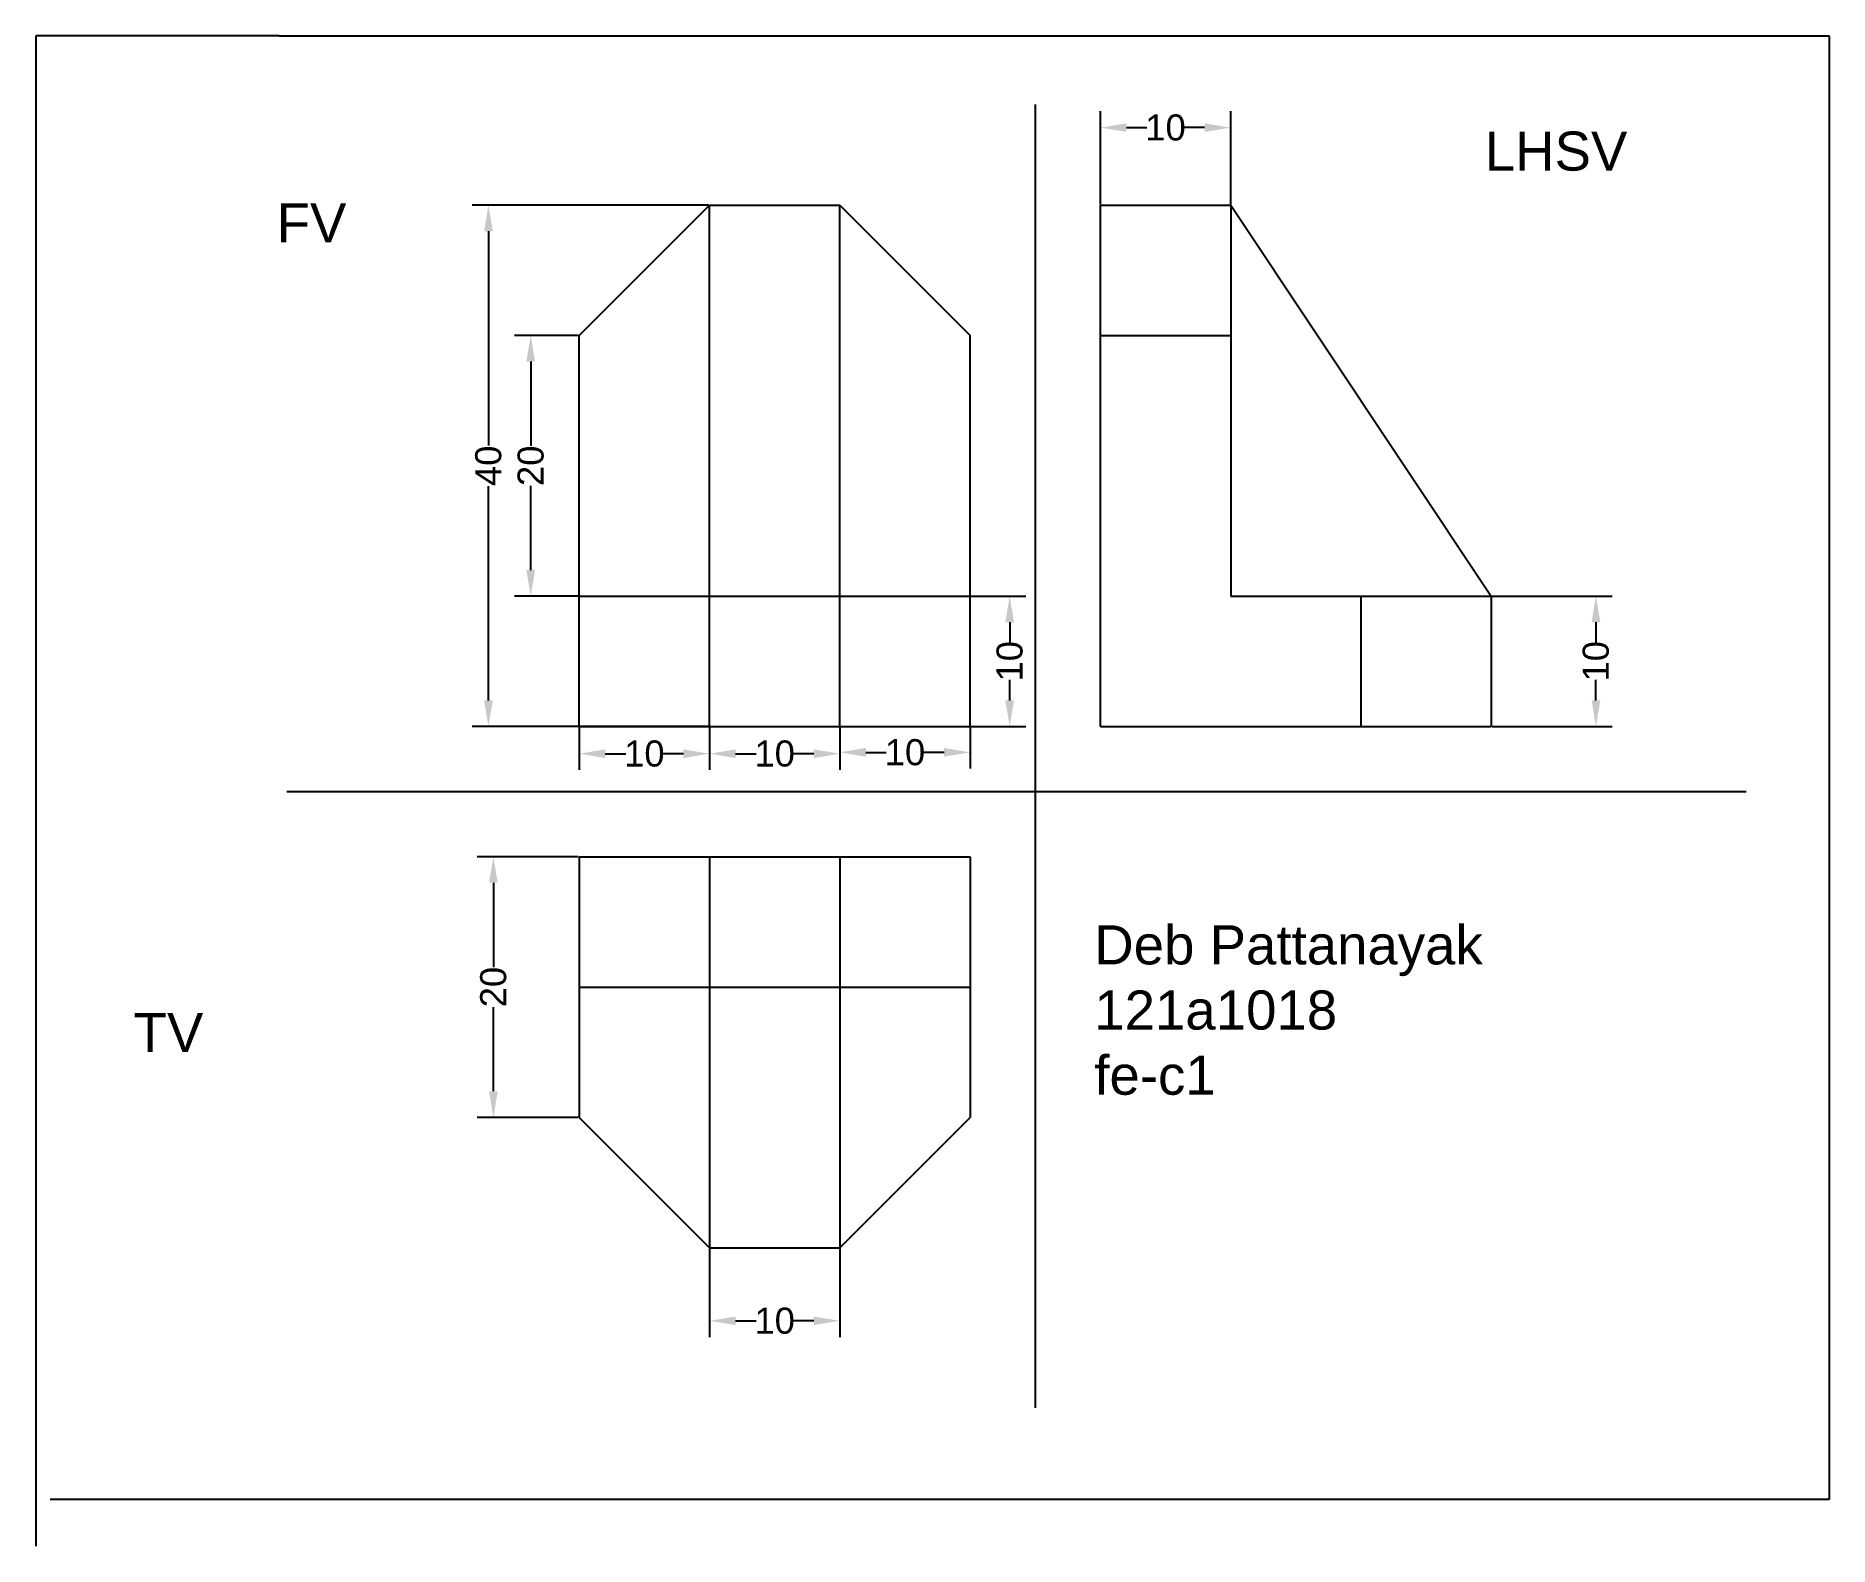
# Model space of a CAD drawing. Header units: millimetres. Extents: x -37 to 101, y -60 to 55.
import ezdxf

# ---------------------------------------------------------------- set-up
doc = ezdxf.new("R2010")
doc.units = ezdxf.units.MM
doc.header["$MEASUREMENT"] = 0
doc.styles.get("Standard").update_dxf_attribs({"font": 'arial.ttf'})
doc.dimstyles.get("Standard").update_dxf_attribs({"dimtxt": 2, "dimasz": 2, "dimexe": 1.25, "dimexo": 0.0625, "dimgap": 0.09, "dimtad": 0, "dimdec": 0, "dimzin": 0, "dimdsep": 46, "dimtxsty": 'Standard', "dimcen": 0.09, "dimadec": 0, "dimazin": 0, "dimtfac": 1, "dimtdec": 0, "dimtofl": 0, "dimtmove": 0, "dimatfit": 3, "dimfxl": 1, "dimtolj": 1, "dimtzin": 0, "dimarcsym": 0})

# ---------------------------------------------------------------- blocks, each defined once
blk = doc.blocks.new('*D1')
at = {"color": 0, "lineweight": -2, "transparency": 16777216}
for p, q in [((4.97, -7.51), (-2.8, -7.51)), ((-1.55, -9.51), (-1.55, -15.97)), ((-1.55, -25.51), (-1.55, -19.04)), ((4.97, -27.51), (-2.8, -27.51))]:
    blk.add_line(p, q, dxfattribs=at)
at = {"color": 0, "transparency": 16777216}
for points in [[(-1.88, -9.51), (-1.21, -9.51), (-1.55, -7.51)], [(-1.88, -25.51), (-1.21, -25.51), (-1.55, -27.51)]]:
    blk.add_solid(points, dxfattribs=at)
at = {"layer": 'Defpoints', "color": 0, "transparency": 16777216}
for p in [(5.04, -7.51), (-1.55, -27.51), (5.04, -27.51)]:
    blk.add_point(p, dxfattribs=at)
at = {"color": 0, "transparency": 16777216, "insert": (-1.55, -17.51), "char_height": 2, "attachment_point": 5, "rotation": 90}
blk.add_mtext('\\A1;20', dxfattribs=at)
blk = doc.blocks.new('*D2')
at = {"color": 0, "lineweight": -2, "transparency": 16777216}
for p, q in [((15.04, -37.57), (15.04, -44.37)), ((25.04, -37.57), (25.04, -44.37)), ((17.04, -43.12), (18.61, -43.12)), ((23.04, -43.12), (21.46, -43.12))]:
    blk.add_line(p, q, dxfattribs=at)
at = {"color": 0, "transparency": 16777216}
for points in [[(17.04, -42.79), (17.04, -43.45), (15.04, -43.12)], [(23.04, -42.79), (23.04, -43.45), (25.04, -43.12)]]:
    blk.add_solid(points, dxfattribs=at)
at = {"layer": 'Defpoints', "color": 0, "transparency": 16777216}
for p in [(15.04, -37.51), (25.04, -37.51), (25.04, -43.12)]:
    blk.add_point(p, dxfattribs=at)
at = {"color": 0, "transparency": 16777216, "insert": (20.04, -43.12), "char_height": 2, "attachment_point": 5}
blk.add_mtext('\\A1;10', dxfattribs=at)
blk = doc.blocks.new('*D3')
at = {"color": 0, "lineweight": -2, "transparency": 16777216}
for p, q in [((14.97, 42.49), (-3.18, 42.49)), ((-1.93, 40.49), (-1.93, 24.05)), ((-1.93, 4.49), (-1.93, 20.93)), ((14.97, 2.49), (-3.18, 2.49))]:
    blk.add_line(p, q, dxfattribs=at)
at = {"color": 0, "transparency": 16777216}
for points in [[(-2.26, 40.49), (-1.59, 40.49), (-1.93, 42.49)], [(-2.26, 4.49), (-1.59, 4.49), (-1.93, 2.49)]]:
    blk.add_solid(points, dxfattribs=at)
at = {"layer": 'Defpoints', "color": 0, "transparency": 16777216}
for p in [(-1.93, 42.49), (15.04, 42.49), (15.04, 2.49)]:
    blk.add_point(p, dxfattribs=at)
at = {"color": 0, "transparency": 16777216, "insert": (-1.93, 22.49), "char_height": 2, "attachment_point": 5, "rotation": 90}
blk.add_mtext('\\A1;40', dxfattribs=at)
blk = doc.blocks.new('*D4')
at = {"color": 0, "lineweight": -2, "transparency": 16777216}
for p, q in [((45.04, 42.55), (45.04, 49.69)), ((55.04, 42.55), (55.04, 49.69)), ((47.04, 48.44), (48.61, 48.44)), ((53.04, 48.44), (51.46, 48.44))]:
    blk.add_line(p, q, dxfattribs=at)
at = {"color": 0, "transparency": 16777216}
for points in [[(47.04, 48.77), (47.04, 48.11), (45.04, 48.44)], [(53.04, 48.77), (53.04, 48.11), (55.04, 48.44)]]:
    blk.add_solid(points, dxfattribs=at)
at = {"layer": 'Defpoints', "color": 0, "transparency": 16777216}
for p in [(55.04, 48.44), (45.04, 42.49), (55.04, 42.49)]:
    blk.add_point(p, dxfattribs=at)
at = {"color": 0, "transparency": 16777216, "insert": (50.04, 48.44), "char_height": 2, "attachment_point": 5}
blk.add_mtext('\\A1;10', dxfattribs=at)
blk = doc.blocks.new('*D5')
at = {"color": 0, "lineweight": -2, "transparency": 16777216}
for p, q in [((75.1, 12.49), (84.32, 12.49)), ((83.07, 10.49), (83.07, 8.92)), ((83.07, 4.49), (83.07, 6.07)), ((75.1, 2.49), (84.32, 2.49))]:
    blk.add_line(p, q, dxfattribs=at)
at = {"color": 0, "transparency": 16777216}
for points in [[(82.74, 10.49), (83.41, 10.49), (83.07, 12.49)], [(82.74, 4.49), (83.41, 4.49), (83.07, 2.49)]]:
    blk.add_solid(points, dxfattribs=at)
at = {"layer": 'Defpoints', "color": 0, "transparency": 16777216}
for p in [(75.04, 12.49), (75.04, 2.49), (83.07, 2.49)]:
    blk.add_point(p, dxfattribs=at)
at = {"color": 0, "transparency": 16777216, "insert": (83.07, 7.49), "char_height": 2, "attachment_point": 5, "rotation": 90}
blk.add_mtext('\\A1;10', dxfattribs=at)
blk = doc.blocks.new('*D6')
at = {"color": 0, "lineweight": -2, "transparency": 16777216}
for p, q in [((5.04, 2.43), (5.04, -0.85)), ((15.04, 2.43), (15.04, -0.85)), ((7.04, 0.4), (8.61, 0.4)), ((13.04, 0.4), (11.46, 0.4))]:
    blk.add_line(p, q, dxfattribs=at)
at = {"color": 0, "transparency": 16777216}
for points in [[(7.04, 0.73), (7.04, 0.06), (5.04, 0.4)], [(13.04, 0.73), (13.04, 0.06), (15.04, 0.4)]]:
    blk.add_solid(points, dxfattribs=at)
at = {"layer": 'Defpoints', "color": 0, "transparency": 16777216}
for p in [(5.04, 2.49), (15.04, 2.49), (15.04, 0.4)]:
    blk.add_point(p, dxfattribs=at)
at = {"color": 0, "transparency": 16777216, "insert": (10.04, 0.4), "char_height": 2, "attachment_point": 5}
blk.add_mtext('\\A1;10', dxfattribs=at)
blk = doc.blocks.new('*D7')
at = {"color": 0, "lineweight": -2, "transparency": 16777216}
for p, q in [((15.04, 2.43), (15.04, -0.85)), ((25.04, 2.43), (25.04, -0.85)), ((17.04, 0.4), (18.61, 0.4)), ((23.04, 0.4), (21.46, 0.4))]:
    blk.add_line(p, q, dxfattribs=at)
at = {"color": 0, "transparency": 16777216}
for points in [[(17.04, 0.73), (17.04, 0.06), (15.04, 0.4)], [(23.04, 0.73), (23.04, 0.06), (25.04, 0.4)]]:
    blk.add_solid(points, dxfattribs=at)
at = {"layer": 'Defpoints', "color": 0, "transparency": 16777216}
for p in [(15.04, 2.49), (25.04, 2.49), (25.04, 0.4)]:
    blk.add_point(p, dxfattribs=at)
at = {"color": 0, "transparency": 16777216, "insert": (20.04, 0.4), "char_height": 2, "attachment_point": 5}
blk.add_mtext('\\A1;10', dxfattribs=at)
blk = doc.blocks.new('*D8')
at = {"color": 0, "lineweight": -2, "transparency": 16777216}
for p, q in [((25.04, 2.43), (25.04, -0.75)), ((35.04, 2.43), (35.04, -0.75)), ((27.04, 0.5), (28.61, 0.5)), ((33.04, 0.5), (31.46, 0.5))]:
    blk.add_line(p, q, dxfattribs=at)
at = {"color": 0, "transparency": 16777216}
for points in [[(27.04, 0.84), (27.04, 0.17), (25.04, 0.5)], [(33.04, 0.84), (33.04, 0.17), (35.04, 0.5)]]:
    blk.add_solid(points, dxfattribs=at)
at = {"layer": 'Defpoints', "color": 0, "transparency": 16777216}
for p in [(25.04, 2.49), (35.04, 2.49), (35.04, 0.5)]:
    blk.add_point(p, dxfattribs=at)
at = {"color": 0, "transparency": 16777216, "insert": (30.04, 0.5), "char_height": 2, "attachment_point": 5}
blk.add_mtext('\\A1;10', dxfattribs=at)
blk = doc.blocks.new('*D9')
at = {"color": 0, "lineweight": -2, "transparency": 16777216}
for p, q in [((4.97, 32.49), (0.07, 32.49)), ((1.32, 30.49), (1.32, 24.03)), ((1.32, 14.49), (1.32, 20.96)), ((4.97, 12.49), (0.07, 12.49))]:
    blk.add_line(p, q, dxfattribs=at)
at = {"color": 0, "transparency": 16777216}
for points in [[(0.98, 30.49), (1.65, 30.49), (1.32, 32.49)], [(0.98, 14.49), (1.65, 14.49), (1.32, 12.49)]]:
    blk.add_solid(points, dxfattribs=at)
at = {"layer": 'Defpoints', "color": 0, "transparency": 16777216}
for p in [(1.32, 32.49), (5.04, 32.49), (5.04, 12.49)]:
    blk.add_point(p, dxfattribs=at)
at = {"color": 0, "transparency": 16777216, "insert": (1.32, 22.49), "char_height": 2, "attachment_point": 5, "rotation": 90}
blk.add_mtext('\\A1;20', dxfattribs=at)
blk = doc.blocks.new('*D10')
at = {"color": 0, "lineweight": -2, "transparency": 16777216}
for p, q in [((35.1, 12.49), (39.33, 12.49)), ((38.08, 10.49), (38.08, 8.92)), ((38.08, 4.49), (38.08, 6.07)), ((35.1, 2.49), (39.33, 2.49))]:
    blk.add_line(p, q, dxfattribs=at)
at = {"color": 0, "transparency": 16777216}
for points in [[(37.74, 10.49), (38.41, 10.49), (38.08, 12.49)], [(37.74, 4.49), (38.41, 4.49), (38.08, 2.49)]]:
    blk.add_solid(points, dxfattribs=at)
at = {"layer": 'Defpoints', "color": 0, "transparency": 16777216}
for p in [(35.04, 12.49), (35.04, 2.49), (38.08, 2.49)]:
    blk.add_point(p, dxfattribs=at)
at = {"color": 0, "transparency": 16777216, "insert": (38.08, 7.49), "char_height": 2, "attachment_point": 5, "rotation": 90}
blk.add_mtext('\\A1;10', dxfattribs=at)

msp = doc.modelspace()

# ---------------------------------------------------------------- linework, layer by layer
for p, q in [((-18, 55.48), (-36.66, 55.48)), ((-36.66, 55.48), (-36.66, -60.41)), ((-18, 55.48), (100.97, 55.48)), ((100.97, 55.48), (100.97, -56.82)), ((40.04, 50.21), (40.04, -49.79)), ((5.04, 32.49), (15.04, 42.49)), ((15.04, 2.49), (15.04, 42.49)), ((15.04, 42.49), (25.04, 42.49)), ((25.04, 2.49), (25.04, 42.49)), ((25.04, 42.49), (35.04, 32.49)), ((45.04, 2.49), (45.04, 42.49)), ((45.04, 42.49), (55.04, 42.49)), ((55.04, 42.49), (55.04, 12.49)), ((55.04, 42.49), (75.04, 12.49)), ((5.04, 2.49), (5.04, 32.49)), ((35.04, 2.49), (35.04, 32.49)), ((45.04, 32.49), (55.04, 32.49)), ((5.04, 12.49), (35.04, 12.49)), ((55.04, 12.49), (75.04, 12.49)), ((65.04, 12.49), (65.04, 2.49)), ((75.04, 12.49), (75.04, 2.49)), ((5.04, 2.49), (35.04, 2.49)), ((45.04, 2.49), (75.04, 2.49)), ((-17.4, -2.51), (94.6, -2.51)), ((5.04, -7.51), (35.04, -7.51)), ((5.04, -7.51), (5.04, -27.51)), ((15.04, -7.51), (15.04, -37.51)), ((25.04, -7.51), (25.04, -37.51)), ((35.04, -7.51), (35.04, -27.51)), ((5.04, -17.51), (35.04, -17.51)), ((5.04, -27.51), (15.04, -37.51)), ((25.04, -37.51), (35.04, -27.51)), ((15.04, -37.51), (25.04, -37.51)), ((100.97, -56.82), (-35.56, -56.82))]:
    msp.add_line(p, q)

# ---------------------------------------------------------------- texts
at = {"char_height": 3, "attachment_point": 1}
for s, width, insert in [('LHSV', 22.1672, (74.54, 48.14)), ('FV', 12.104, (-18.18, 42.63)), ('Deb Pattanayak\\P121a1018\\Pfe-c1', 42.3544, (44.57, -12.77)), ('TV', 22.3482, (-29.16, -19.49))]:
    msp.add_mtext_dynamic_manual_height_columns(s, width=width, gutter_width=1, heights=[0], dxfattribs=dict(at, insert=insert))

# ---------------------------------------------------------------- dimensions: what is measured, and where the dimension line sits
for base, p1, p2, picture, middle in [((55.04, 48.44), (45.04, 42.49), (55.04, 42.49), '*D4', (50.04, 48.44)), ((15.04, 0.4), (5.04, 2.49), (15.04, 2.49), '*D6', (10.04, 0.4)), ((25.04, 0.4), (15.04, 2.49), (25.04, 2.49), '*D7', (20.04, 0.4)), ((35.04, 0.5), (25.04, 2.49), (35.04, 2.49), '*D8', (30.04, 0.5)), ((25.04, -43.12), (15.04, -37.51), (25.04, -37.51), '*D2', (20.04, -43.12))]:
    dim = msp.add_linear_dim(base=base, p1=p1, p2=p2, dimstyle='Standard')
    dim.commit()
    dim.dimension.update_dxf_attribs({"geometry": picture, "text_midpoint": middle})
for base, p1, p2, picture, middle in [((-1.93, 42.49), (15.04, 2.49), (15.04, 42.49), '*D3', (-1.93, 22.49)), ((1.32, 32.49), (5.04, 12.49), (5.04, 32.49), '*D9', (1.32, 22.49)), ((38.08, 2.49), (35.04, 12.49), (35.04, 2.49), '*D10', (38.08, 7.49)), ((83.07, 2.49), (75.04, 12.49), (75.04, 2.49), '*D5', (83.07, 7.49)), ((-1.55, -27.51), (5.04, -7.51), (5.04, -27.51), '*D1', (-1.55, -17.51))]:
    dim = msp.add_linear_dim(base=base, p1=p1, p2=p2, angle=90, dimstyle='Standard')
    dim.commit()
    dim.dimension.update_dxf_attribs({"geometry": picture, "text_midpoint": middle})

doc.saveas('drawing.dxf')
